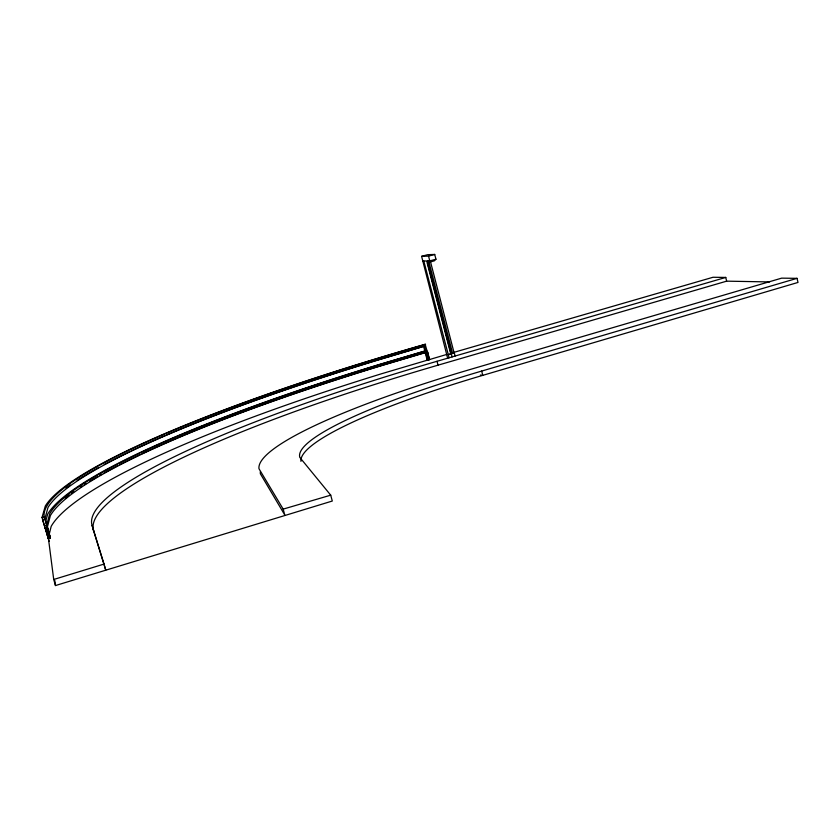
<?xml version="1.0" encoding="UTF-8"?>
<svg xmlns="http://www.w3.org/2000/svg" width="840" height="840" viewBox="0 0 840 840"><rect width="100%" height="100%" fill="white"/><g stroke="black" fill="none" stroke-linecap="round" stroke-linejoin="round"><path stroke-width="1.26" d="M49.14 534.639L51.177 526.375A536.802 85.523 -14 0 1 381.538 373.758L446.691 354.459M44.951 518.522L50.337 538.041L45.066 528.108L47.407 526.995L50.274 537.6L48.321 538.639L42 517.503L45.307 506.037A537.59 78.666 -14 0 1 425.124 344.295L429.587 359.604L427.193 360.119L425.197 352.495L379.502 366.062A537.191 82.1 -14 0 0 288.246 395.703M45.612 521.724L47.66 514.174A537.274 81.417 -14 0 1 379.103 364.529L425.628 350.91L424.431 346.322M427.77 260.946L428.18 262.531L429.786 260.904L435.95 259.214L434.711 254.447L427.675 254.678L421.606 256.337L447.447 357.441L449.096 357.777L423.801 261.019M435.95 259.214L434.322 260.841L428.18 262.531M48.069 535.7L53.718 579.485L55.471 585.553L332.294 501.029L330.719 495.169L299.838 457.433A265.986 40.824 -14 0 1 481.667 371.07L797.034 278.344L798 282.44L482.769 375.354A265.902 41.643 -14 0 0 300.972 461.37M53.718 579.485L104.013 564.081L92.106 525.514A489.353 77.333 -14 0 1 437.02 361.284L725.76 277.431L726.653 281.159L769.598 281.925M425.197 352.495L426.027 352.443L427.728 360.181L427.592 351.971L380.048 366.104A534.797 81.701 -14 0 0 50.358 515.634L47.282 527.468L50.337 538.041M797.034 278.344L781.662 278.145L472.007 368.949A309.194 47.67 -14 0 0 258.993 468.752L283.175 509.114L330.719 495.169M104.013 564.081L105.745 570.119L93.608 530.775A489.174 78.876 -14 0 1 438.039 365.169L726.653 281.159M452.644 352.611L451.143 353.052L452.812 353.367M452.97 352.632L713.034 277.263L725.76 277.431M448.088 354.637L451.101 353.766L427.171 261.45M455.123 356.034L454.314 352.937L452.603 353.325L428.694 261.03M448.298 354.68L454.314 352.937M45.066 528.108L47.282 527.468L44.215 516.863A535.311 78.309 -14 0 1 425.596 344.327M42 517.503L44.215 516.863M421.606 256.337L428.547 256.127L434.711 254.447M422.825 261.03L429.786 260.904L428.547 256.127M425.513 345.818L378.42 359.93A535.101 78.971 -14 0 0 48.006 507.486L44.825 518.984L42.62 519.624L44.457 525.987L46.662 525.346L49.77 513.597A534.87 81.018 -14 0 1 379.638 364.56L426.709 350.395M427.592 351.971L429.492 359.635M480.417 375.039L482.769 375.354L481.667 371.07M49.182 541.349L45.203 527.604L48.321 538.639M92.106 525.514L93.608 530.775M283.175 509.114L284.781 515.004L260.368 473.781A309.089 48.626 -14 0 1 260.4 471.587M427.707 261.051L451.563 353.126M451.311 353.808L452.109 356.906M427.108 262.721L450.356 352.422M437.02 361.284L438.039 365.169M425.124 344.295L425.313 345.051M424.798 350.963L423.612 346.385L377.874 359.909A537.506 79.359 -14 0 0 166.309 435.068M430.542 261.88L454.104 352.894M426.027 352.443L427.193 360.119M54.789 580.461L55.471 585.553M47.407 526.995L47.691 530.722M66.024 488.166A537.506 79.359 -14 0 1 70.371 485.016M77.186 480.406A537.506 79.359 -14 0 1 98.679 467.555M104.255 464.52A537.506 79.359 -14 0 1 129.749 451.605M130.988 451.017A537.506 79.359 -14 0 1 165.186 435.55M65.205 498.225A537.191 82.1 -14 0 1 69.279 495.033M71.442 493.427A537.191 82.1 -14 0 1 73.678 491.81M80.294 487.274A537.191 82.1 -14 0 1 82.267 485.993M84.284 484.691A537.191 82.1 -14 0 1 86.342 483.389M89.513 481.435A537.191 82.1 -14 0 1 97.272 476.826M99.582 475.503A537.191 82.1 -14 0 1 101.924 474.18M104.171 472.931A537.191 82.1 -14 0 1 117.453 465.812M119.773 464.625A537.191 82.1 -14 0 1 139.692 454.808M141.981 453.726A537.191 82.1 -14 0 1 286.996 396.144"/></g></svg>
